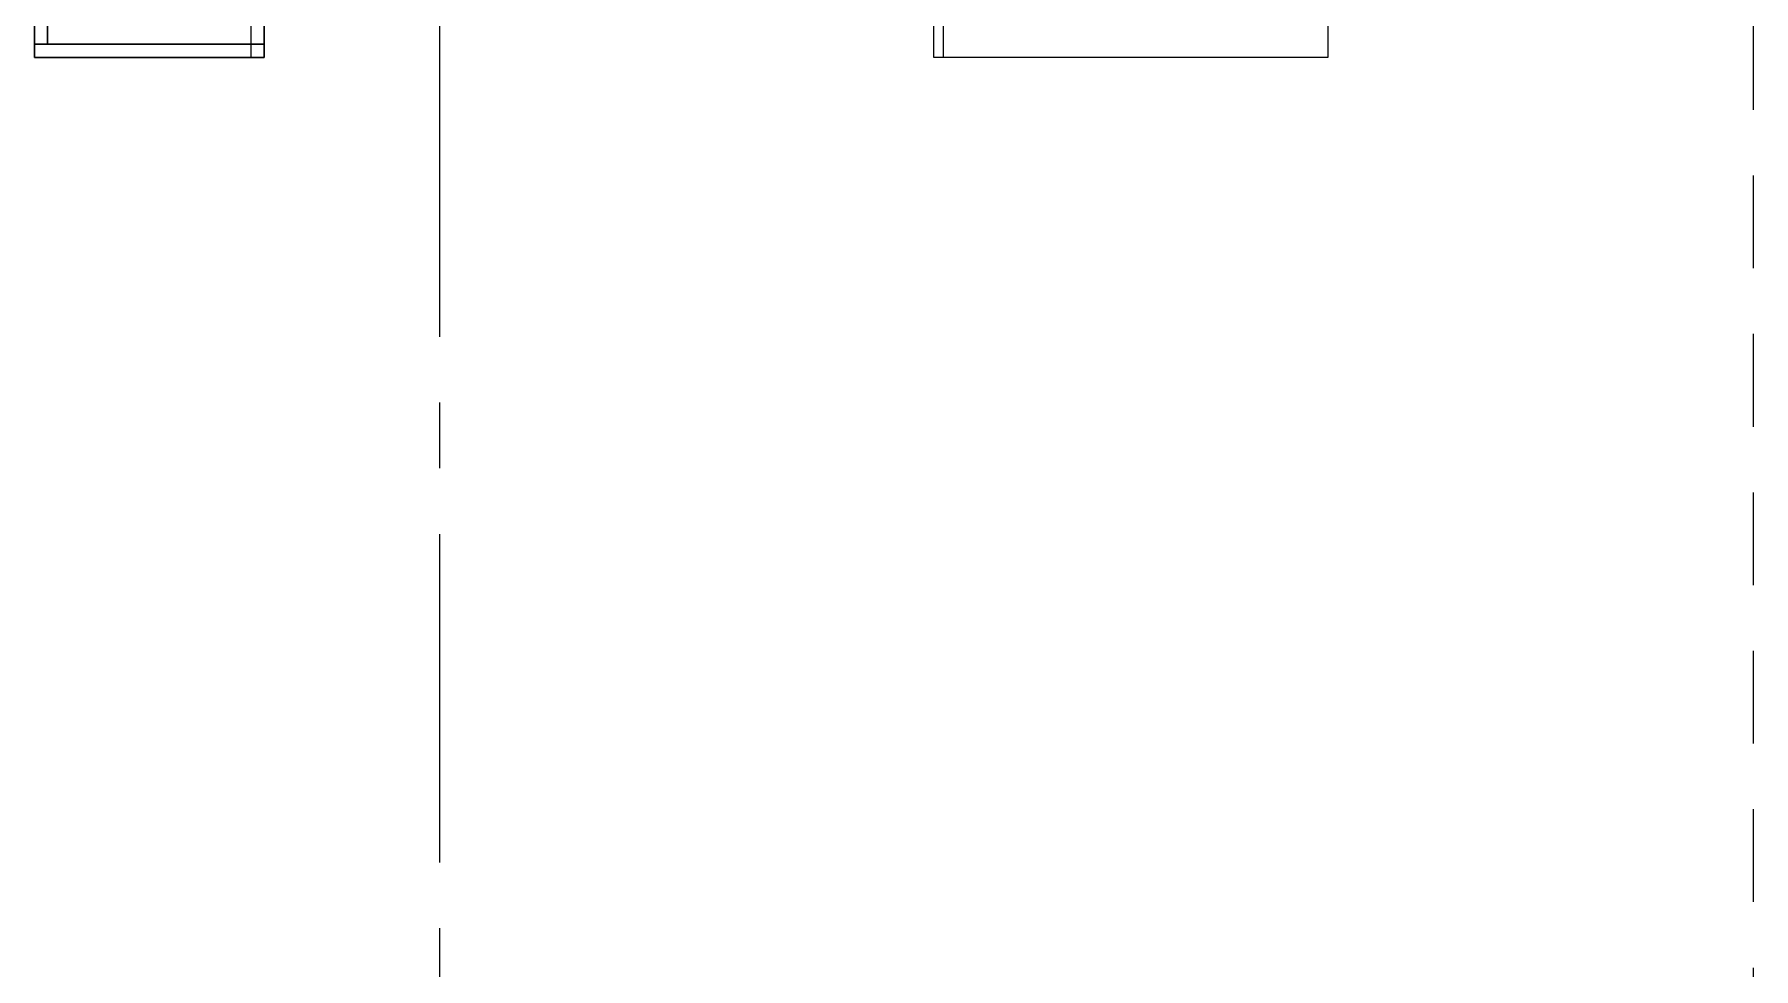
# Model space of a CAD drawing. Header units: inches. Extents: x -38 to 5698, y -33 to 92.
# Drawn here: x 112.953 to 115.57, y 14.35 to 15.771 of the extents above; entities that cross this region are included whole.
import ezdxf

# ---------------------------------------------------------------- set-up
doc = ezdxf.new("R2010")
doc.units = ezdxf.units.IN
doc.header["$MEASUREMENT"] = 0
doc.set_wipeout_variables(frame=1)
for name, pattern in [('Hidden Line', [0.195611, 0.141111, -0.0545]), ('Punto & Raya', [0.65, 0.5, -0.075, 0, -0.075]), ('Rayas', [0.282222, 0.141111, -0.141111]), ('Wipeout_Contour', [1, 0, -1])]:
    doc.linetypes.add(name, pattern=pattern)
for name, color, linetype in [('08 _ STR _ EXT _ 09 Vigas', 7, 'Continuous'), ('Interior - Mobiliario', 7, 'Continuous'), ('Marcador - Secciones', 251, 'Continuous')]:
    doc.layers.add(name, color=color, linetype=linetype)

msp = doc.modelspace()

# ---------------------------------------------------------------- linework, layer by layer
at = {"layer": '08 _ STR _ EXT _ 09 Vigas', "color": 251, "linetype": 'Hidden Line', "lineweight": 13}
msp.add_line((115.57, 7.7), (115.57, 16.9), dxfattribs=at)
at = {"layer": 'Interior - Mobiliario', "color": 175, "linetype": 'Continuous', "lineweight": 13}
for p, q in [((112.9731, 17.2165), (112.9731, 15.7565)), ((113.2831, 15.7565), (113.2831, 17.2165)), ((112.9731, 15.7565), (113.2831, 15.7565))]:
    msp.add_line(p, q, dxfattribs=at)
at = {"layer": 'Interior - Mobiliario', "color": 175, "linetype": 'Rayas', "lineweight": 13}
msp.add_line((114.3371, 15.7365), (114.3371, 16.1365), dxfattribs=at)
at = {"layer": 'Interior - Mobiliario', "color": 175, "linetype": 'Continuous', "lineweight": 13, "flags": 128}
msp.add_lwpolyline([(114.9221, 17.2365), (114.9221, 15.7365), (114.3221, 15.7365), (114.3221, 16.7365), (113.6221, 16.7365), (113.6221, 17.2365)], close=True, dxfattribs=at)
at = {"layer": 'Marcador - Secciones', "color": 251, "linetype": 'Punto & Raya', "lineweight": 13}
msp.add_line((113.57, 46.2111), (113.57, 0.8878), dxfattribs=at)

# ---------------------------------------------------------------- next in the draw order: wipeouts: each hides what was drawn before it
at = {"color": 254, "linetype": 'Wipeout_Contour', "lineweight": 0, "ltscale": 3298.749686}
msp.add_wipeout([(112.9731, 15.7565), (112.9731, 17.2165), (112.9531, 17.2165), (112.9531, 15.7565)], dxfattribs=at).dxf.layer = 'Interior - Mobiliario'

# ---------------------------------------------------------------- next in the draw order: linework, layer by layer
at = {"layer": 'Interior - Mobiliario', "color": 175, "linetype": 'Continuous', "lineweight": 30}
for p, q in [((112.9531, 17.2165), (112.9531, 15.7565)), ((112.9731, 17.2165), (112.9731, 15.7565)), ((112.9731, 15.7565), (112.9531, 15.7565))]:
    msp.add_line(p, q, dxfattribs=at)
at = {"layer": 'Interior - Mobiliario', "color": 175, "linetype": 'Continuous', "lineweight": 13}
for p, q in [((112.9531, 17.2165), (112.9531, 15.7565)), ((112.9731, 15.7565), (112.9731, 17.2165)), ((112.9531, 15.7565), (112.9731, 15.7565))]:
    msp.add_line(p, q, dxfattribs=at)

# ---------------------------------------------------------------- next in the draw order: wipeouts: each hides what was drawn before it
at = {"color": 254, "linetype": 'Wipeout_Contour', "lineweight": 0, "ltscale": 3299.350455}
msp.add_wipeout([(113.3031, 15.7365), (113.3031, 15.7565), (112.9531, 15.7565), (112.9531, 15.7365)], dxfattribs=at).dxf.layer = 'Interior - Mobiliario'

# ---------------------------------------------------------------- next in the draw order: linework, layer by layer
at = {"layer": 'Interior - Mobiliario', "color": 175, "linetype": 'Continuous', "lineweight": 13}
for p, q in [((112.9531, 15.7365), (112.9531, 17.2365)), ((113.3031, 17.2365), (113.3031, 15.7365)), ((112.9531, 17.2165), (112.9531, 15.7565)), ((112.9731, 17.2165), (112.9731, 15.7565)), ((112.9731, 17.2165), (112.9731, 15.7565)), ((112.9731, 17.2165), (112.9731, 15.7565)), ((113.2831, 15.7565), (113.2831, 17.2165)), ((113.2831, 15.7565), (113.2831, 17.2165)), ((113.3031, 15.7565), (113.3031, 17.2165)), ((113.3031, 15.7565), (113.3031, 17.2165)), ((113.2831, 15.7565), (113.2831, 16.1155)), ((113.3031, 15.7565), (113.3031, 16.1155)), ((112.9531, 15.7765), (112.9531, 15.7365)), ((112.9531, 15.7565), (112.9531, 15.7365)), ((113.3031, 15.7565), (112.9531, 15.7565)), ((112.9531, 15.7565), (113.3031, 15.7565)), ((112.9731, 15.7565), (113.3031, 15.7565)), ((112.9731, 15.7565), (113.2831, 15.7565)), ((112.9731, 15.7565), (113.2831, 15.7565)), ((113.2831, 15.7365), (113.2831, 15.7765)), ((113.3031, 15.7565), (113.2831, 15.7565)), ((113.3031, 15.7365), (113.3031, 15.7565)), ((112.9531, 15.7365), (113.3031, 15.7365)), ((112.9531, 15.7365), (113.2831, 15.7365)), ((113.3031, 15.7365), (112.9531, 15.7365))]:
    msp.add_line(p, q, dxfattribs=at)
at = {"layer": 'Interior - Mobiliario', "color": 175, "linetype": 'Continuous', "lineweight": 30}
for p, q in [((113.3031, 15.7565), (112.9531, 15.7565)), ((112.9531, 15.7565), (112.9531, 15.7365)), ((113.3031, 15.7565), (113.3031, 15.7365)), ((113.3031, 15.7365), (112.9531, 15.7365))]:
    msp.add_line(p, q, dxfattribs=at)

doc.saveas('drawing.dxf')
